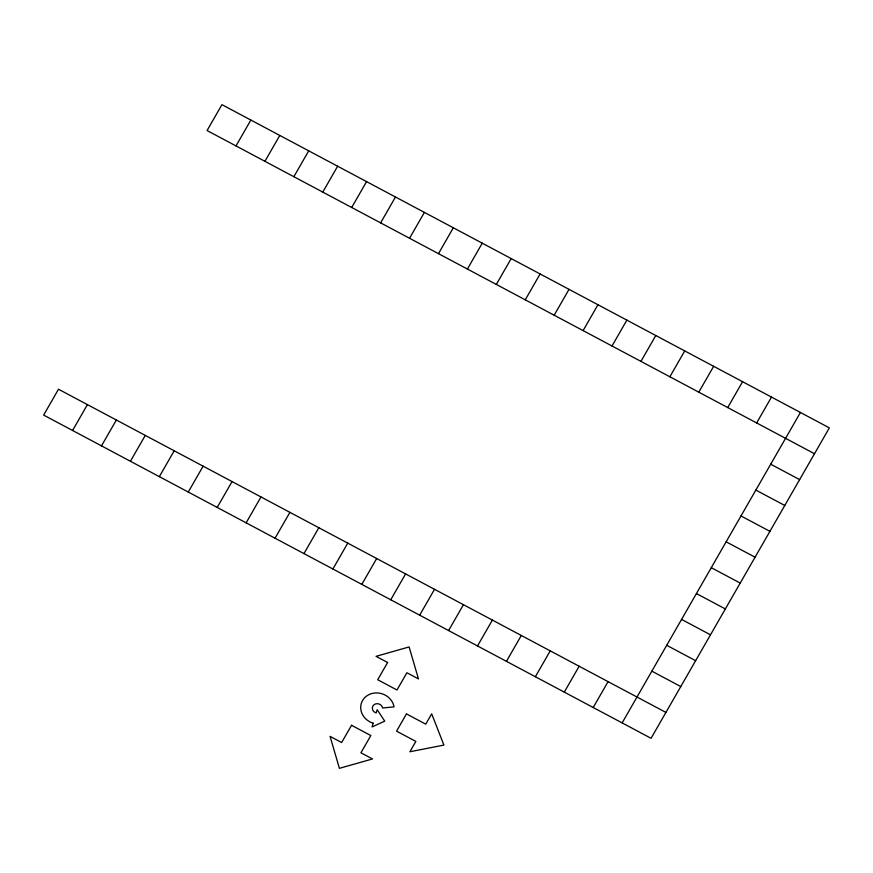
<?xml version="1.0" encoding="UTF-8"?>
<svg xmlns="http://www.w3.org/2000/svg" width="873" height="873" viewBox="0 0 873 873"><rect width="100%" height="100%" fill="white"/><g stroke="black" fill="none" stroke-linecap="round" stroke-linejoin="round"><path stroke-width="1.31" d="M72.579 430.487L87.431 404.614M236.005 145.922L250.857 120.059M101.497 445.874L116.36 420M264.923 161.319L279.786 135.446M130.426 461.26L145.278 435.398M293.852 176.706L308.715 150.833M159.344 476.658L174.207 450.784M322.781 192.093L337.633 166.23M188.273 492.045L203.125 466.171M351.699 207.49L366.562 181.617M217.191 507.431L232.054 481.569M380.628 222.877L395.48 197.003M246.121 522.829L260.983 496.955M409.546 238.264L424.409 212.401M275.05 538.215L289.901 512.353M438.475 253.661L453.327 227.788M303.968 553.602L318.831 527.739M467.404 269.048L482.256 243.174M332.897 569L347.749 543.126M496.322 284.434L511.185 258.572M361.815 584.386L376.678 558.524M525.251 299.832L540.103 273.958M390.744 599.784L405.596 573.91M554.169 315.218L569.032 289.345M419.673 615.17L434.525 589.297M583.099 330.605L597.95 304.742M448.591 630.557L463.454 604.694M612.017 346.003L626.879 320.129M477.52 645.955L492.372 620.081M640.946 361.389L655.809 335.516M506.438 661.341L521.301 635.468M669.875 376.776L684.727 350.913M535.367 676.728L550.219 650.865M698.793 392.173L713.656 366.3M564.285 692.125L579.148 666.252M727.722 407.56L742.574 381.697M593.214 707.512L608.077 681.638M756.64 422.947L771.503 397.084M622.143 722.899L800.421 412.471M814.498 453.731L207.076 130.535L221.938 104.662L829.35 427.868L651.062 738.296L43.65 415.09L58.502 389.227L665.924 712.423M770.706 464.207L799.635 479.604M755.854 490.08L784.783 505.467M740.991 515.954L769.921 531.341M726.14 541.817L755.069 557.214M711.288 567.69L740.206 583.077M696.425 593.553L725.354 608.95M681.573 619.426L710.491 634.813M666.71 645.3L695.639 660.686M651.858 671.162L680.776 686.56M373.164 723.193L372.073 726.925L384.731 721.142L377.147 709.662L376.165 712.968A5.194 4.703 19.4 0 1 372.389 707.588A5.194 4.703 19.4 0 1 377.387 703.693A5.194 4.703 19.4 0 1 382.581 707.97L394.061 706.879A16.958 15.354 19.4 0 0 377.125 692.922A16.958 15.354 19.4 0 0 360.822 705.646A16.958 15.354 19.4 0 0 373.164 723.193M351.546 725.288L341.638 742.53L330.07 736.375L339.401 768.338L372.487 758.953L360.92 752.788L370.829 735.546L351.546 725.288M387.612 662.487L377.703 679.729L396.986 689.997L406.894 672.745L418.462 678.899L409.121 646.948L376.045 656.332L387.612 662.487M406.469 713.907L396.56 731.148L415.843 741.417L409.906 751.762L443.91 745.084L431.688 713.819L425.751 724.164L406.469 713.907"/></g></svg>
